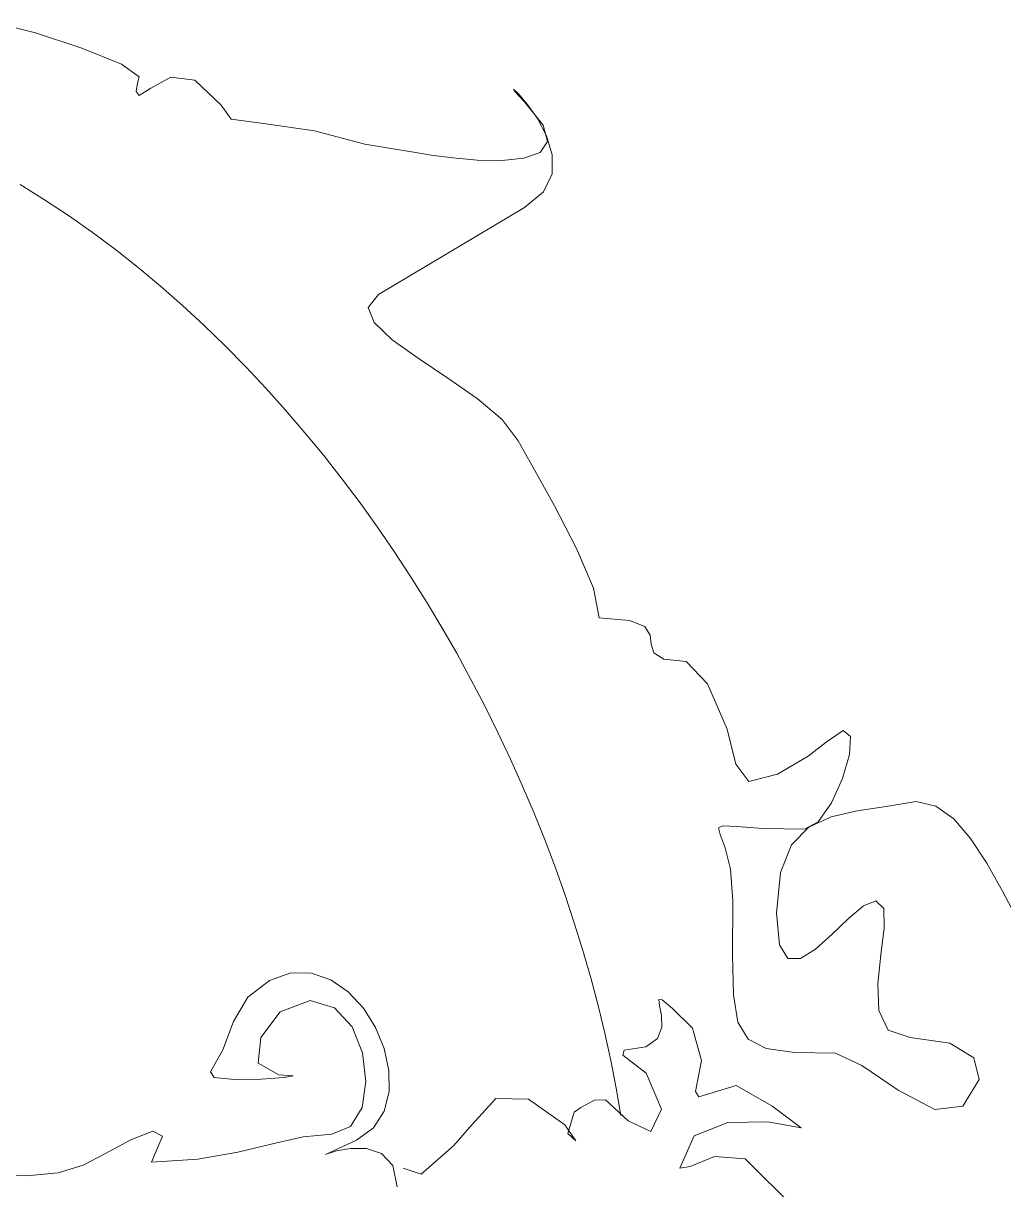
# Model space of a CAD drawing. Header units: centimetres. Extents: x 134057 to 145613, y 5028 to 39996.
# Drawn here: x 136083.9 to 136126.6, y 25235.5 to 25286.3 of the extents above; entities that cross this region are included whole.
import ezdxf

# ---------------------------------------------------------------- set-up
doc = ezdxf.new("R2010")
doc.units = ezdxf.units.CM
doc.layers.add('TEXT', color=3, linetype='Continuous', lineweight=20)

msp = doc.modelspace()

# ---------------------------------------------------------------- linework, layer by layer
at = {"layer": 'TEXT', "color": 2, "linetype": 'Continuous', "lineweight": 13}
for p, q in [((136084.397, 25285.869), (136082.711, 25286.284)), ((136086.421, 25285.208), (136084.397, 25285.869)), ((136088.14, 25284.5), (136086.421, 25285.208)), ((136088.91, 25283.949), (136088.14, 25284.5)), ((136088.849, 25283.678), (136088.91, 25283.949)), ((136090.293, 25283.939), (136089.421, 25283.463)), ((136091.346, 25283.814), (136090.293, 25283.939)), ((136088.789, 25283.317), (136088.849, 25283.678)), ((136089.421, 25283.463), (136088.91, 25283.137)), ((136092.479, 25282.721), (136091.346, 25283.814)), ((136105.431, 25283.211), (136105.214, 25283.414)), ((136105.214, 25283.414), (136105.267, 25283.318)), ((136088.91, 25283.137), (136088.789, 25283.317)), ((136105.267, 25283.318), (136105.695, 25282.866)), ((136105.812, 25282.767), (136105.431, 25283.211)), ((136105.695, 25282.866), (136106.512, 25281.852)), ((136092.921, 25282.109), (136092.479, 25282.721)), ((136106.253, 25282.139), (136105.812, 25282.767)), ((136094.324, 25281.919), (136092.921, 25282.109)), ((136096.545, 25281.603), (136094.324, 25281.919)), ((136106.65, 25281.385), (136106.253, 25282.139)), ((136106.512, 25281.852), (136106.695, 25281.134)), ((136098.736, 25281.016), (136096.545, 25281.603)), ((136106.897, 25280.563), (136106.65, 25281.385)), ((136100.686, 25280.7), (136098.736, 25281.016)), ((136106.695, 25281.134), (136106.37, 25280.667)), ((136100.966, 25280.655), (136100.686, 25280.7)), ((136101.636, 25280.549), (136100.966, 25280.655)), ((136102.57, 25280.426), (136101.636, 25280.549)), ((136103.639, 25280.332), (136102.57, 25280.426)), ((136104.714, 25280.311), (136103.639, 25280.332)), ((136105.667, 25280.408), (136104.714, 25280.311)), ((136106.37, 25280.667), (136105.667, 25280.408)), ((136106.891, 25279.73), (136106.897, 25280.563)), ((136106.525, 25278.945), (136106.891, 25279.73)), ((136084.801, 25278.604), (136083.741, 25279.266)), ((136084.801, 25278.604), (136083.741, 25279.266)), ((136105.695, 25278.264), (136106.525, 25278.945)), ((136085.843, 25277.91), (136084.801, 25278.604)), ((136085.843, 25277.91), (136084.801, 25278.604)), ((136086.869, 25277.186), (136085.843, 25277.91)), ((136086.869, 25277.186), (136085.843, 25277.91)), ((136099.333, 25274.474), (136105.695, 25278.264)), ((136087.878, 25276.431), (136086.869, 25277.186)), ((136087.878, 25276.431), (136086.869, 25277.186)), ((136088.87, 25275.648), (136087.878, 25276.431)), ((136088.87, 25275.648), (136087.878, 25276.431)), ((136089.843, 25274.837), (136088.87, 25275.648)), ((136089.843, 25274.837), (136088.87, 25275.648)), ((136090.799, 25273.999), (136089.843, 25274.837)), ((136090.799, 25273.999), (136089.843, 25274.837)), ((136098.884, 25273.911), (136099.333, 25274.474)), ((136091.736, 25273.136), (136090.799, 25273.999)), ((136091.736, 25273.136), (136090.799, 25273.999)), ((136099.142, 25273.251), (136098.884, 25273.911)), ((136099.928, 25272.508), (136099.142, 25273.251)), ((136092.654, 25272.247), (136091.736, 25273.136)), ((136092.654, 25272.247), (136091.736, 25273.136)), ((136093.553, 25271.334), (136092.654, 25272.247)), ((136093.553, 25271.334), (136092.654, 25272.247)), ((136101.059, 25271.699), (136099.928, 25272.508)), ((136102.355, 25270.838), (136101.059, 25271.699)), ((136094.433, 25270.398), (136093.553, 25271.334)), ((136094.433, 25270.398), (136093.553, 25271.334)), ((136103.635, 25269.943), (136102.355, 25270.838)), ((136095.293, 25269.44), (136094.433, 25270.398)), ((136095.293, 25269.44), (136094.433, 25270.398)), ((136104.718, 25269.029), (136103.635, 25269.943)), ((136096.133, 25268.461), (136095.293, 25269.44)), ((136096.133, 25268.461), (136095.293, 25269.44)), ((136105.424, 25268.111), (136104.718, 25269.029)), ((136096.953, 25267.462), (136096.133, 25268.461)), ((136096.953, 25267.462), (136096.133, 25268.461)), ((136106.063, 25266.945), (136105.424, 25268.111)), ((136097.752, 25266.443), (136096.953, 25267.462)), ((136097.752, 25266.443), (136096.953, 25267.462)), ((136106.995, 25265.278), (136106.063, 25266.945)), ((136098.531, 25265.406), (136097.752, 25266.443)), ((136098.531, 25265.406), (136097.752, 25266.443)), ((136099.287, 25264.352), (136098.531, 25265.406)), ((136099.287, 25264.352), (136098.531, 25265.406)), ((136107.958, 25263.423), (136106.995, 25265.278)), ((136100.023, 25263.282), (136099.287, 25264.352)), ((136100.023, 25263.282), (136099.287, 25264.352)), ((136100.736, 25262.196), (136100.023, 25263.282)), ((136100.736, 25262.196), (136100.023, 25263.282)), ((136108.695, 25261.692), (136107.958, 25263.423)), ((136101.427, 25261.096), (136100.736, 25262.196)), ((136101.427, 25261.096), (136100.736, 25262.196)), ((136108.944, 25260.395), (136108.695, 25261.692)), ((136102.095, 25259.983), (136101.427, 25261.096)), ((136102.095, 25259.983), (136101.427, 25261.096)), ((136110.269, 25260.29), (136108.944, 25260.395)), ((136110.927, 25260.02), (136110.269, 25260.29)), ((136111.16, 25259.65), (136110.927, 25260.02)), ((136102.74, 25258.857), (136102.095, 25259.983)), ((136102.74, 25258.857), (136102.095, 25259.983)), ((136111.214, 25259.246), (136111.16, 25259.65)), ((136111.331, 25258.876), (136111.214, 25259.246)), ((136103.362, 25257.719), (136102.74, 25258.857)), ((136103.362, 25257.719), (136102.74, 25258.857)), ((136111.757, 25258.605), (136111.331, 25258.876)), ((136112.734, 25258.5), (136111.757, 25258.605)), ((136113.657, 25257.523), (136112.734, 25258.5)), ((136103.961, 25256.571), (136103.362, 25257.719)), ((136103.961, 25256.571), (136103.362, 25257.719)), ((136114.519, 25255.552), (136113.657, 25257.523)), ((136104.536, 25255.413), (136103.961, 25256.571)), ((136104.536, 25255.413), (136103.961, 25256.571)), ((136114.9, 25254.033), (136114.519, 25255.552)), ((136119.569, 25255.495), (136118.826, 25254.981)), ((136119.881, 25255.236), (136119.569, 25255.495)), ((136105.086, 25254.247), (136104.536, 25255.413)), ((136105.086, 25254.247), (136104.536, 25255.413)), ((136118.826, 25254.981), (136118.041, 25254.376)), ((136119.845, 25254.455), (136119.881, 25255.236)), ((136119.544, 25253.407), (136119.845, 25254.455)), ((136105.612, 25253.073), (136105.086, 25254.247)), ((136105.612, 25253.073), (136105.086, 25254.247)), ((136115.456, 25253.268), (136114.9, 25254.033)), ((136118.041, 25254.376), (136116.71, 25253.593)), ((136116.71, 25253.593), (136115.456, 25253.268)), ((136119.06, 25252.345), (136119.544, 25253.407)), ((136106.113, 25251.892), (136105.612, 25253.073)), ((136106.113, 25251.892), (136105.612, 25253.073)), ((136122.751, 25252.409), (136121.433, 25252.182)), ((136123.6, 25252.206), (136122.751, 25252.409)), ((136106.589, 25250.706), (136106.113, 25251.892)), ((136106.589, 25250.706), (136106.113, 25251.892)), ((136118.477, 25251.521), (136119.06, 25252.345)), ((136120.182, 25251.999), (136119.047, 25251.741)), ((136121.433, 25252.182), (136120.182, 25251.999)), ((136124.383, 25251.643), (136123.6, 25252.206)), ((136117.878, 25251.191), (136118.477, 25251.521)), ((136119.047, 25251.741), (136118.077, 25251.286)), ((136125.118, 25250.791), (136124.383, 25251.643)), ((136114.139, 25251.258), (136114.335, 25251.348)), ((136114.215, 25250.966), (136114.139, 25251.258)), ((136114.433, 25250.391), (136114.215, 25250.966)), ((136114.335, 25251.348), (136114.936, 25251.313)), ((136114.936, 25251.313), (136116.073, 25251.234)), ((136116.073, 25251.234), (136117.878, 25251.191)), ((136118.077, 25251.286), (136117.323, 25250.515)), ((136107.039, 25249.515), (136106.589, 25250.706)), ((136107.039, 25249.515), (136106.589, 25250.706)), ((136114.66, 25249.455), (136114.433, 25250.391)), ((136117.323, 25250.515), (136116.834, 25249.305)), ((136125.82, 25249.721), (136125.118, 25250.791)), ((136107.464, 25248.319), (136107.039, 25249.515)), ((136107.464, 25248.319), (136107.039, 25249.515)), ((136114.765, 25248.077), (136114.66, 25249.455)), ((136126.505, 25248.501), (136125.82, 25249.721)), ((136116.834, 25249.305), (136116.66, 25247.536)), ((136107.862, 25247.122), (136107.464, 25248.319)), ((136107.862, 25247.122), (136107.464, 25248.319)), ((136127.189, 25247.202), (136126.505, 25248.501)), ((136114.756, 25245.706), (136114.765, 25248.077)), ((136119.801, 25247.307), (136120.455, 25247.854)), ((136120.455, 25247.854), (136120.991, 25248.077)), ((136120.991, 25248.077), (136121.344, 25247.747)), ((136116.66, 25247.536), (136116.796, 25246.16)), ((136119.085, 25246.621), (136119.801, 25247.307)), ((136121.344, 25247.747), (136121.358, 25246.896)), ((136108.234, 25245.922), (136107.862, 25247.122)), ((136108.234, 25245.922), (136107.862, 25247.122)), ((136121.358, 25246.896), (136121.208, 25245.733)), ((136118.369, 25245.979), (136119.085, 25246.621)), ((136108.579, 25244.721), (136108.234, 25245.922)), ((136108.579, 25244.721), (136108.234, 25245.922)), ((136116.796, 25246.16), (136117.165, 25245.564)), ((136117.709, 25245.565), (136118.369, 25245.979)), ((136114.798, 25243.98), (136114.756, 25245.706)), ((136117.165, 25245.564), (136117.709, 25245.565)), ((136121.208, 25245.733), (136121.07, 25244.465)), ((136095.519, 25244.94), (136094.588, 25244.605)), ((136095.519, 25244.94), (136094.588, 25244.605)), ((136096.417, 25244.935), (136095.519, 25244.94)), ((136096.417, 25244.935), (136095.519, 25244.94)), ((136097.259, 25244.644), (136096.417, 25244.935)), ((136097.259, 25244.644), (136096.417, 25244.935)), ((136094.588, 25244.605), (136093.647, 25243.881)), ((136094.588, 25244.605), (136093.647, 25243.881)), ((136098.021, 25244.118), (136097.259, 25244.644)), ((136098.021, 25244.118), (136097.259, 25244.644)), ((136108.897, 25243.52), (136108.579, 25244.721)), ((136108.897, 25243.52), (136108.579, 25244.721)), ((136121.07, 25244.465), (136121.12, 25243.302)), ((136093.647, 25243.881), (136093.016, 25242.828)), ((136093.647, 25243.881), (136093.016, 25242.828)), ((136095.058, 25243.238), (136096.355, 25243.745)), ((136095.058, 25243.238), (136096.355, 25243.745)), ((136096.355, 25243.745), (136097.423, 25243.423)), ((136096.355, 25243.745), (136097.423, 25243.423)), ((136098.678, 25243.408), (136098.021, 25244.118)), ((136098.678, 25243.408), (136098.021, 25244.118)), ((136111.685, 25243.772), (136111.541, 25243.786)), ((136111.541, 25243.786), (136111.574, 25243.525)), ((136111.685, 25243.772), (136111.541, 25243.786)), ((136111.541, 25243.786), (136111.574, 25243.525)), ((136112.132, 25243.386), (136111.685, 25243.772)), ((136112.132, 25243.386), (136111.685, 25243.772)), ((136114.988, 25242.795), (136114.798, 25243.98)), ((136094.206, 25242.121), (136095.058, 25243.238)), ((136094.206, 25242.121), (136095.058, 25243.238)), ((136097.423, 25243.423), (136098.188, 25242.591)), ((136097.423, 25243.423), (136098.188, 25242.591)), ((136099.208, 25242.567), (136098.678, 25243.408)), ((136099.208, 25242.567), (136098.678, 25243.408)), ((136109.188, 25242.32), (136108.897, 25243.52)), ((136109.188, 25242.32), (136108.897, 25243.52)), ((136111.574, 25243.525), (136111.659, 25243.089)), ((136111.574, 25243.525), (136111.659, 25243.089)), ((136113.005, 25242.527), (136112.132, 25243.386)), ((136113.005, 25242.527), (136112.132, 25243.386)), ((136121.12, 25243.302), (136121.531, 25242.451)), ((136093.016, 25242.828), (136092.565, 25241.595)), ((136093.016, 25242.828), (136092.565, 25241.595)), ((136111.659, 25243.089), (136111.671, 25242.577)), ((136111.659, 25243.089), (136111.671, 25242.577)), ((136115.428, 25242.052), (136114.988, 25242.795)), ((136098.188, 25242.591), (136098.646, 25241.454)), ((136098.188, 25242.591), (136098.646, 25241.454)), ((136099.587, 25241.646), (136099.208, 25242.567)), ((136099.587, 25241.646), (136099.208, 25242.567)), ((136109.45, 25241.123), (136109.188, 25242.32)), ((136109.45, 25241.123), (136109.188, 25242.32)), ((136111.671, 25242.577), (136111.487, 25242.089)), ((136111.671, 25242.577), (136111.487, 25242.089)), ((136113.406, 25241.123), (136113.005, 25242.527)), ((136113.406, 25241.123), (136113.005, 25242.527)), ((136121.531, 25242.451), (136122.48, 25242.121)), ((136094.09, 25241.004), (136094.206, 25242.121)), ((136094.09, 25241.004), (136094.206, 25242.121)), ((136110.98, 25241.723), (136110.027, 25241.58)), ((136110.98, 25241.723), (136110.027, 25241.58)), ((136111.487, 25242.089), (136110.98, 25241.723)), ((136111.487, 25242.089), (136110.98, 25241.723)), ((136116.215, 25241.646), (136115.428, 25242.052)), ((136122.48, 25242.121), (136124.211, 25241.884)), ((136124.211, 25241.884), (136125.255, 25241.241)), ((136092.565, 25241.595), (136092.023, 25240.632)), ((136092.565, 25241.595), (136092.023, 25240.632)), ((136098.646, 25241.454), (136098.791, 25240.216)), ((136098.646, 25241.454), (136098.791, 25240.216)), ((136099.791, 25240.697), (136099.587, 25241.646)), ((136099.791, 25240.697), (136099.587, 25241.646)), ((136110.027, 25241.58), (136109.967, 25241.364)), ((136110.027, 25241.58), (136109.967, 25241.364)), ((136109.967, 25241.364), (136110.989, 25240.577)), ((136109.967, 25241.364), (136110.989, 25240.577)), ((136117.45, 25241.478), (136116.215, 25241.646)), ((136119.232, 25241.444), (136117.45, 25241.478)), ((136120.384, 25240.913), (136119.232, 25241.444)), ((136125.255, 25241.241), (136125.488, 25240.293)), ((136095.001, 25240.496), (136094.09, 25241.004)), ((136095.001, 25240.496), (136094.09, 25241.004)), ((136109.685, 25239.928), (136109.45, 25241.123)), ((136109.685, 25239.928), (136109.45, 25241.123)), ((136113.145, 25239.78), (136113.406, 25241.123)), ((136113.145, 25239.78), (136113.406, 25241.123)), ((136121.956, 25239.837), (136120.384, 25240.913)), ((136092.023, 25240.632), (136092.187, 25240.387)), ((136092.023, 25240.632), (136092.187, 25240.387)), ((136092.187, 25240.387), (136093.066, 25240.296)), ((136092.187, 25240.387), (136093.066, 25240.296)), ((136093.066, 25240.296), (136094.223, 25240.31)), ((136093.066, 25240.296), (136094.223, 25240.31)), ((136094.223, 25240.31), (136095.222, 25240.381)), ((136094.223, 25240.31), (136095.222, 25240.381)), ((136095.627, 25240.46), (136095.001, 25240.496)), ((136095.627, 25240.46), (136095.001, 25240.496)), ((136095.222, 25240.381), (136095.627, 25240.46)), ((136095.222, 25240.381), (136095.627, 25240.46)), ((136098.791, 25240.216), (136098.618, 25239.079)), ((136098.791, 25240.216), (136098.618, 25239.079)), ((136099.797, 25239.771), (136099.791, 25240.697)), ((136099.797, 25239.771), (136099.791, 25240.697)), ((136110.989, 25240.577), (136111.651, 25239.007)), ((136110.989, 25240.577), (136111.651, 25239.007)), ((136125.488, 25240.293), (136124.782, 25239.143)), ((136099.58, 25238.921), (136099.797, 25239.771)), ((136099.58, 25238.921), (136099.797, 25239.771)), ((136109.891, 25238.737), (136109.685, 25239.928)), ((136109.891, 25238.737), (136109.685, 25239.928)), ((136113.276, 25239.549), (136113.145, 25239.78)), ((136113.276, 25239.549), (136113.145, 25239.78)), ((136114.915, 25240.04), (136113.276, 25239.549)), ((136114.915, 25240.04), (136113.276, 25239.549)), ((136116.464, 25239.148), (136114.915, 25240.04)), ((136116.464, 25239.148), (136114.915, 25240.04)), ((136123.553, 25238.988), (136121.956, 25239.837)), ((136104.447, 25239.474), (136103.394, 25238.331)), ((136104.447, 25239.474), (136103.394, 25238.331)), ((136105.86, 25239.444), (136104.447, 25239.474)), ((136105.86, 25239.444), (136104.447, 25239.474)), ((136107.455, 25238.331), (136105.86, 25239.444)), ((136107.455, 25238.331), (136105.86, 25239.444)), ((136108.743, 25239.393), (136108.152, 25239.073)), ((136108.743, 25239.393), (136108.152, 25239.073)), ((136109.215, 25239.414), (136108.743, 25239.393)), ((136109.215, 25239.414), (136108.743, 25239.393)), ((136110.207, 25238.496), (136109.215, 25239.414)), ((136110.207, 25238.496), (136109.215, 25239.414)), ((136098.618, 25239.079), (136098.124, 25238.247)), ((136098.618, 25239.079), (136098.124, 25238.247)), ((136099.117, 25238.198), (136099.58, 25238.921)), ((136099.117, 25238.198), (136099.58, 25238.921)), ((136107.861, 25238.872), (136107.575, 25237.95)), ((136107.861, 25238.872), (136107.575, 25237.95)), ((136108.152, 25239.073), (136107.861, 25238.872)), ((136108.152, 25239.073), (136107.861, 25238.872)), ((136111.651, 25239.007), (136111.2, 25238.03)), ((136111.651, 25239.007), (136111.2, 25238.03)), ((136117.743, 25238.195), (136116.464, 25239.148)), ((136117.743, 25238.195), (136116.464, 25239.148)), ((136124.782, 25239.143), (136123.553, 25238.988)), ((136098.124, 25238.247), (136097.302, 25237.924)), ((136098.124, 25238.247), (136097.302, 25237.924)), ((136098.385, 25237.654), (136099.117, 25238.198)), ((136098.385, 25237.654), (136099.117, 25238.198)), ((136103.394, 25238.331), (136102.622, 25237.418)), ((136103.394, 25238.331), (136102.622, 25237.418)), ((136107.921, 25237.629), (136107.455, 25238.331)), ((136107.921, 25237.629), (136107.455, 25238.331)), ((136111.2, 25238.03), (136110.207, 25238.496)), ((136111.2, 25238.03), (136110.207, 25238.496)), ((136113.079, 25237.853), (136114.545, 25238.432)), ((136113.079, 25237.853), (136114.545, 25238.432)), ((136114.545, 25238.432), (136116.29, 25238.453)), ((136114.545, 25238.432), (136116.29, 25238.453)), ((136116.29, 25238.453), (136117.743, 25238.195)), ((136116.29, 25238.453), (136117.743, 25238.195)), ((136088.554, 25237.671), (136087.42, 25237.066)), ((136088.554, 25237.671), (136087.42, 25237.066)), ((136089.514, 25238.043), (136088.554, 25237.671)), ((136089.514, 25238.043), (136088.554, 25237.671)), ((136089.451, 25236.706), (136089.934, 25237.836)), ((136089.451, 25236.706), (136089.934, 25237.836)), ((136089.934, 25237.836), (136089.514, 25238.043)), ((136089.934, 25237.836), (136089.514, 25238.043)), ((136096.057, 25237.798), (136094.714, 25237.496)), ((136096.057, 25237.798), (136094.714, 25237.496)), ((136097.302, 25237.924), (136096.057, 25237.798)), ((136097.302, 25237.924), (136096.057, 25237.798)), ((136097.412, 25237.201), (136098.385, 25237.654)), ((136097.412, 25237.201), (136098.385, 25237.654)), ((136107.575, 25237.95), (136107.921, 25237.629)), ((136107.575, 25237.95), (136107.921, 25237.629)), ((136112.463, 25236.435), (136113.079, 25237.853)), ((136112.463, 25236.435), (136113.079, 25237.853)), ((136094.714, 25237.496), (136093.209, 25237.135)), ((136094.714, 25237.496), (136093.209, 25237.135)), ((136097.024, 25237.039), (136097.412, 25237.201)), ((136097.024, 25237.039), (136097.412, 25237.201)), ((136097.504, 25237.186), (136097.097, 25237.067)), ((136097.504, 25237.186), (136097.097, 25237.067)), ((136098.119, 25237.294), (136097.504, 25237.186)), ((136098.119, 25237.294), (136097.504, 25237.186)), ((136098.816, 25237.293), (136098.119, 25237.294)), ((136098.816, 25237.293), (136098.119, 25237.294)), ((136099.471, 25237.081), (136098.816, 25237.293)), ((136099.471, 25237.081), (136098.816, 25237.293)), ((136102.622, 25237.418), (136101.188, 25236.175)), ((136102.622, 25237.418), (136101.188, 25236.175)), ((136087.42, 25237.066), (136086.473, 25236.571)), ((136087.42, 25237.066), (136086.473, 25236.571)), ((136091.476, 25236.833), (136089.451, 25236.706)), ((136091.476, 25236.833), (136089.451, 25236.706)), ((136093.209, 25237.135), (136091.476, 25236.833)), ((136093.209, 25237.135), (136091.476, 25236.833)), ((136097.097, 25237.067), (136097.024, 25237.039)), ((136097.097, 25237.067), (136097.024, 25237.039)), ((136099.955, 25236.557), (136099.471, 25237.081)), ((136099.955, 25236.557), (136099.471, 25237.081)), ((136113.967, 25236.947), (136112.9, 25236.511)), ((136113.967, 25236.947), (136112.9, 25236.511)), ((136115.306, 25236.842), (136113.967, 25236.947)), ((136115.306, 25236.842), (136113.967, 25236.947)), ((136117.472, 25234.676), (136115.306, 25236.842)), ((136117.472, 25234.676), (136115.306, 25236.842)), ((136085.384, 25236.233), (136084.003, 25236.099)), ((136085.384, 25236.233), (136084.003, 25236.099)), ((136086.473, 25236.571), (136085.384, 25236.233)), ((136086.473, 25236.571), (136085.384, 25236.233)), ((136100.145, 25235.623), (136099.955, 25236.557)), ((136100.145, 25235.623), (136099.955, 25236.557)), ((136101.188, 25236.175), (136100.416, 25236.435)), ((136101.188, 25236.175), (136100.416, 25236.435)), ((136112.9, 25236.511), (136112.463, 25236.435)), ((136112.9, 25236.511), (136112.463, 25236.435)), ((136084.003, 25236.099), (136082.418, 25236.121)), ((136084.003, 25236.099), (136082.418, 25236.121))]:
    msp.add_line(p, q, dxfattribs=at)

doc.saveas('drawing.dxf')
